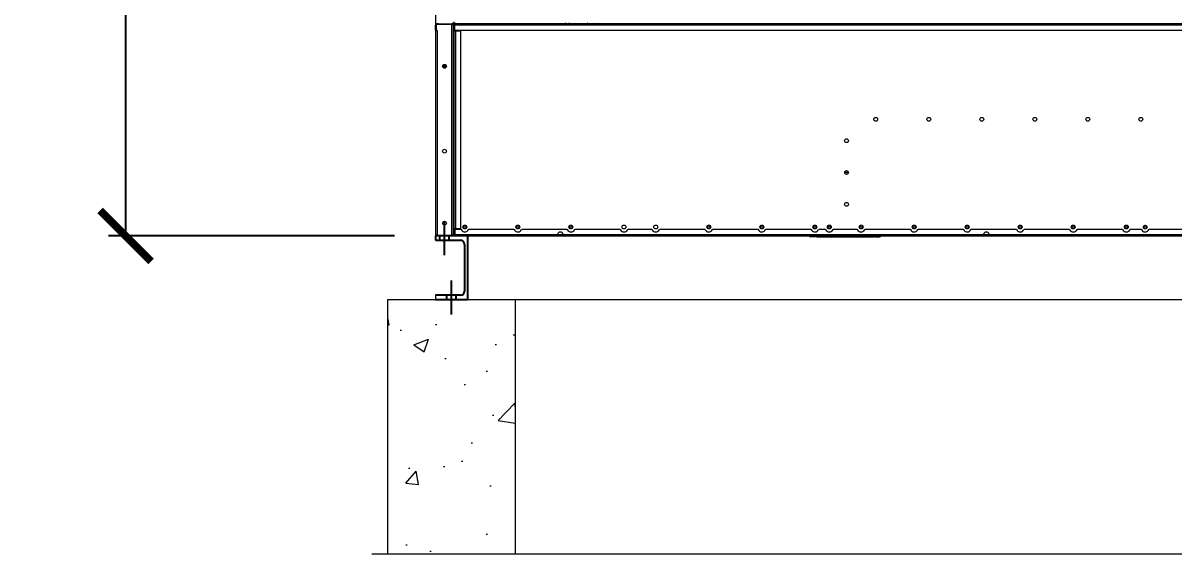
# Model space of a CAD drawing. Header units: millimetres. Extents: x 2408 to 34521, y 2746 to 25454.
# Drawn here: x 22067 to 24780, y 9804 to 11056 of the extents above; entities that cross this region are included whole.
import ezdxf

# ---------------------------------------------------------------- set-up
doc = ezdxf.new("R2010")
doc.units = ezdxf.units.MM
doc.linetypes.add('CENTERX2', pattern=[4, 2.5, -0.5, 0.5, -0.5])
doc.layers.add('냉각탑_dim', color=1, linetype='Continuous')
doc.layers.add('냉각탑_기초', color=23, linetype='Continuous')
doc.styles.add('HY울릉도L', font='')
doc.styles.get('HY울릉도L').set_extended_font_data('HY울릉도L')
doc.dimstyles.new('성지DIM', dxfattribs={"dimtxt": 3.5, "dimasz": 3, "dimexe": 1, "dimexo": 2.5, "dimgap": 2, "dimtad": 1, "dimdec": 0, "dimzin": 3, "dimdsep": 46, "dimtxsty": 'HY울릉도L', "dimblk": 'ARCHTICK', "dimcen": -2, "dimclrd": 256, "dimclre": 256, "dimclrt": 7, "dimadec": 0, "dimazin": 0, "dimtfac": 1, "dimtdec": 0, "dimtofl": 0, "dimtmove": 0, "dimatfit": 3, "dimfxl": 1, "dimtolj": 1, "dimtzin": 0, "dimlwe": -1, "dimarcsym": 0})

# ---------------------------------------------------------------- blocks, each defined once
blk = doc.blocks.new('_ArchTick')
at = {"color": 0, "linetype": 'ByBlock', "const_width": 0.15}
blk.add_lwpolyline([(-0.5, -0.5), (0.5, 0.5)], dxfattribs=at)
blk = doc.blocks.new('*D281')
at = {"layer": 'Defpoints', "color": 0, "transparency": 16777216}
for p in [(23042.5, 14153.9), (22308.6, 10553.9), (23042.5, 10553.9)]:
    blk.add_point(p, dxfattribs=at)
at = {"layer": '냉각탑_dim', "transparency": 16777216}
for p, q in [((22942.5, 14153.9), (22268.6, 14153.9)), ((22942.5, 10553.9), (22268.6, 10553.9))]:
    blk.add_line(p, q, dxfattribs=at)
at = {"layer": '냉각탑_dim', "lineweight": -2, "transparency": 16777216}
blk.add_line((22308.6, 14153.9), (22308.6, 10553.9), dxfattribs=at)
at = {"layer": '냉각탑_dim', "lineweight": -2, "transparency": 16777216, "xscale": 120, "yscale": 120, "zscale": 120}
for p, rotation in [((22308.6, 14153.9), 90), ((22308.6, 10553.9), 270)]:
    blk.add_blockref('_ArchTick', p, dxfattribs=dict(at, rotation=rotation))
at = {"layer": '냉각탑_dim', "color": 7, "transparency": 16777216, "insert": (22158.6, 12353.9), "char_height": 140, "attachment_point": 5, "rotation": 90, "style": 'HY울릉도L'}
blk.add_mtext('\\A1;3600', dxfattribs=at)
blk = doc.blocks.new('2')
at = {"color": 7, "lineweight": 20, "ltscale": 0.44375}
blk.add_line((23039.1, 12020.1), (23039.1, 10955.1), dxfattribs=at)
at = {"color": 7, "lineweight": 20, "ltscale": 0.004833}
for p, q in [((23039.1, 11038.9), (23039.1, 11050.5)), ((23084.8, 11038.9), (23084.8, 11050.5)), ((23098.1, 11036.9), (23086.5, 11036.9)), ((23084.8, 10568.9), (23084.8, 10557.3)), ((23098.1, 10570.9), (23086.5, 10570.9)), ((23934.6, 10551.9), (23923, 10551.9)), ((24074.6, 10551.9), (24086.2, 10551.9))]:
    blk.add_line(p, q, dxfattribs=at)
at = {"color": 7, "lineweight": 20, "ltscale": 0.000958937}
blk.add_line((23041.1, 11053.6), (23041.1, 11055.9), dxfattribs=at)
at = {"color": 7, "lineweight": 20, "ltscale": 0.005875}
for p, q in [((23041.1, 11038.1), (23041.1, 11052.2)), ((23083.1, 11051), (23083.1, 11036.9)), ((23083.1, 10570.9), (23083.1, 10556.8))]:
    blk.add_line(p, q, dxfattribs=at)
at = {"color": 7, "lineweight": 20, "ltscale": 0.01525}
for p, q in [((23077.7, 11052.2), (23041.1, 11052.2)), ((23077.7, 10553.9), (23041.1, 10553.9))]:
    blk.add_line(p, q, dxfattribs=at)
at = {"color": 7, "lineweight": 20, "ltscale": 0.014667}
for p, q in [((23042.5, 11053.9), (23077.7, 11053.9)), ((23042.5, 10555.6), (23077.7, 10555.6))]:
    blk.add_line(p, q, dxfattribs=at)
at = {"color": 7, "lineweight": 20, "ltscale": 0.000834157}
blk.add_line((23044.5, 11053.9), (23044.5, 11055.9), dxfattribs=at)
at = {"color": 7, "lineweight": 20, "ltscale": 0.000708334}
blk.add_line((23077.7, 11052.2), (23077.7, 11053.9), dxfattribs=at)
at = {"color": 7, "lineweight": 20, "ltscale": 0.001131}
for p, q in [((23080.4, 11052.2), (23077.7, 11052.2)), ((23080.4, 10555.6), (23077.7, 10555.6))]:
    blk.add_line(p, q, dxfattribs=at)
at = {"color": 7, "lineweight": 20, "ltscale": 0.206917}
blk.add_line((23077.7, 10555.6), (23077.7, 11052.2), dxfattribs=at)
at = {"color": 7, "lineweight": 20, "ltscale": 0.000414935}
for p, q in [((23079.4, 11052.2), (23080.1, 11052.9)), ((23082.1, 10706.9), (23081.4, 10707.6)), ((23079.4, 10555.6), (23080.1, 10554.9))]:
    blk.add_line(p, q, dxfattribs=at)
at = {"color": 7, "lineweight": 20, "ltscale": 0.00126}
blk.add_line((23079.7, 11053.3), (23079.7, 11056.3), dxfattribs=at)
at = {"color": 7, "lineweight": 20, "ltscale": 2.54818e-05}
blk.add_line((23081.1, 11050.6), (23081.1, 11050.5), dxfattribs=at)
at = {"color": 7, "lineweight": 20, "ltscale": 0.2055}
blk.add_line((23081.1, 10557.3), (23081.1, 11050.5), dxfattribs=at)
at = {"color": 7, "lineweight": 20, "ltscale": 0.002815}
blk.add_line((23083.1, 11051.9), (23083.1, 11058.7), dxfattribs=at)
at = {"color": 7, "lineweight": 20, "ltscale": 0.000708333}
for p, q in [((23084.8, 11051.9), (23083.1, 11051.9)), ((23084.8, 11051), (23083.1, 11051)), ((23041.1, 10555.6), (23041.1, 10553.9)), ((23077.7, 10555.6), (23077.7, 10553.9)), ((23084.8, 10556.8), (23083.1, 10556.8)), ((23084.8, 10555.9), (23083.1, 10555.9))]:
    blk.add_line(p, q, dxfattribs=at)
at = {"color": 7, "lineweight": 20, "ltscale": 0.000375}
for p, q in [((23083.1, 11051), (23083.1, 11051.9)), ((23083.1, 10556.8), (23083.1, 10555.9))]:
    blk.add_line(p, q, dxfattribs=at)
at = {"color": 7, "lineweight": 20}
for p, q in [((27193.4, 11053.9), (23084.8, 11053.9)), ((27193.4, 11050.5), (23084.8, 11050.5)), ((23907.6, 11038.9), (25856.6, 11038.9)), ((23116.7, 10553.9), (27161.5, 10553.9))]:
    blk.add_line(p, q, dxfattribs=at)
at = {"color": 7, "lineweight": 20, "ltscale": 0.001417}
for p, q in [((23084.8, 11053.9), (23084.8, 11050.5)), ((23086.5, 11036.9), (23083.1, 11036.9)), ((23042.5, 10555.6), (23039.1, 10555.6)), ((23086.5, 10570.9), (23083.1, 10570.9)), ((23084.8, 10553.9), (23084.8, 10557.3))]:
    blk.add_line(p, q, dxfattribs=at)
at = {"color": 7, "lineweight": 20, "ltscale": 0.000881921}
blk.add_line((23085.1, 11053.9), (23085.1, 11056), dxfattribs=at)
at = {"color": 7, "lineweight": 20, "ltscale": 0.000833333}
for p, q in [((23086.5, 11055.9), (23086.5, 11053.9)), ((23113.1, 11053.9), (23113.1, 11055.9)), ((23041.1, 11038.9), (23039.1, 11038.9)), ((23041.1, 11038.1), (23039.1, 11038.1)), ((23039.1, 11038.1), (23041.1, 11038.1)), ((23085.1, 11036.9), (23083.1, 11036.9)), ((23085.1, 11036.9), (23085.1, 11038.9)), ((23086.5, 11038.9), (23086.5, 11036.9)), ((23083.1, 10700.7), (23081.1, 10700.7)), ((23083.1, 10698.9), (23081.1, 10698.9)), ((23086.5, 10570.9), (23086.5, 10568.9)), ((23326.4, 10555.9), (23326.4, 10553.9)), ((23339.9, 10555.9), (23339.9, 10553.9)), ((23934.6, 10551.9), (23934.6, 10553.9)), ((24074.6, 10551.9), (24074.6, 10553.9)), ((24330.4, 10555.9), (24330.4, 10553.9)), ((24343.9, 10555.9), (24343.9, 10553.9))]:
    blk.add_line(p, q, dxfattribs=at)
at = {"color": 7, "lineweight": 20, "ltscale": 0.00083243}
for p, q in [((23281.9, 11053.9), (23281.9, 11055.9)), ((23282, 11053.9), (23282, 11055.9)), ((23287.2, 11053.9), (23287.2, 11055.9))]:
    blk.add_line(p, q, dxfattribs=at)
at = {"color": 7, "lineweight": 20, "ltscale": 0.00121}
for p, q in [((23346, 11055.9), (23343.9, 11053.9)), ((23347.3, 11055.9), (23345.2, 11053.9)), ((23354.8, 11055.9), (23352.7, 11053.9)), ((23367, 11053.9), (23369.1, 11055.9)), ((23398.1, 11055.9), (23396, 11053.9)), ((23410.2, 11053.9), (23412.3, 11055.9)), ((23417.8, 11053.9), (23419.9, 11055.9))]:
    blk.add_line(p, q, dxfattribs=at)
at = {"color": 7, "lineweight": 20, "ltscale": 0.000832431}
for p, q in [((24529.4, 11053.9), (24529.4, 11055.9)), ((24532.2, 11053.9), (24532.2, 11055.9))]:
    blk.add_line(p, q, dxfattribs=at)
at = {"color": 7, "lineweight": 20, "ltscale": 0.000833334}
for p, q in [((24569.4, 11055.9), (24569.4, 11053.9)), ((23085.1, 10568.9), (23085.1, 10570.9))]:
    blk.add_line(p, q, dxfattribs=at)
at = {"color": 7, "lineweight": 20, "ltscale": 0.201042}
for p, q in [((23039.1, 11038.1), (23039.1, 10555.6)), ((23042.5, 11038.1), (23042.5, 10555.6))]:
    blk.add_line(p, q, dxfattribs=at)
at = {"color": 7, "lineweight": 20, "ltscale": 0.000583333}
blk.add_line((23042.5, 11038.1), (23041.1, 11038.1), dxfattribs=at)
at = {"color": 7, "lineweight": 20, "ltscale": 0.194167}
for p, q in [((23083.1, 10570.9), (23083.1, 11036.9)), ((23086.5, 10570.9), (23086.5, 11036.9)), ((23098.1, 11036.9), (23098.1, 10570.9))]:
    blk.add_line(p, q, dxfattribs=at)
at = {"color": 7, "lineweight": 20, "ltscale": 0.307}
blk.add_line((23084.8, 11038.9), (23907.6, 11038.9), dxfattribs=at)
at = {"color": 7, "lineweight": 20, "ltscale": 0.003735}
blk.add_line((23064.6, 10953.5), (23055.6, 10953.5), dxfattribs=at)
at = {"color": 7, "lineweight": 20, "ltscale": 0.003614}
blk.add_line((23055.8, 10955.1), (23064.5, 10955.1), dxfattribs=at)
at = {"color": 7, "lineweight": 20, "ltscale": 0.003172}
blk.add_line((23063.9, 10951.5), (23056.3, 10951.5), dxfattribs=at)
at = {"color": 7, "lineweight": 20, "ltscale": 0.001718}
blk.add_line((23058.1, 10949.9), (23062.2, 10949.9), dxfattribs=at)
at = {"color": 7, "lineweight": 20, "ltscale": 0.053167}
blk.add_line((23081.1, 10768.7), (23081.1, 10896.3), dxfattribs=at)
at = {"color": 7, "lineweight": 20, "ltscale": 0.000833118}
blk.add_line((23081.1, 10896.3), (23083.1, 10896.3), dxfattribs=at)
at = {"color": 7, "lineweight": 20, "ltscale": 0.000833254}
blk.add_line((23083.1, 10768.7), (23081.1, 10768.7), dxfattribs=at)
at = {"color": 7, "lineweight": 20, "ltscale": 0.000547189}
blk.add_line((23082.4, 10707.6), (23081.1, 10707.6), dxfattribs=at)
at = {"color": 7, "lineweight": 20, "ltscale": 0.000834193}
blk.add_line((23081.1, 10703.9), (23083.1, 10703.9), dxfattribs=at)
at = {"color": 7, "lineweight": 20, "ltscale": 0.000832799}
blk.add_line((23081.1, 10698.9), (23083.1, 10698.9), dxfattribs=at)
at = {"color": 7, "lineweight": 20, "ltscale": 0.003726}
blk.add_line((24003.2, 10703.9), (24012.1, 10703.9), dxfattribs=at)
at = {"color": 7, "lineweight": 20, "ltscale": 0.002875}
blk.add_line((24004.2, 10700.5), (24011.1, 10700.5), dxfattribs=at)
at = {"color": 1, "linetype": 'CENTERX2', "ltscale": 50}
for p, q in [((23060.1, 10508.9), (23060.1, 10588.9)), ((23076.6, 10368.9), (23076.6, 10448.9))]:
    blk.add_line(p, q, dxfattribs=at)
at = {"lineweight": 20}
blk.add_line((23112.1, 10553.9), (23039.1, 10553.9), dxfattribs=at)
at = {"color": 7, "lineweight": 25, "ltscale": 0.008333}
blk.add_line((23039.1, 10553.9), (23039.1, 10543.9), dxfattribs=at)
at = {"color": 7, "lineweight": 25, "ltscale": 0.125}
for p, q in [((23114.1, 10553.9), (23039.1, 10553.9)), ((23039.1, 10403.9), (23114.1, 10403.9))]:
    blk.add_line(p, q, dxfattribs=at)
at = {"color": 7, "lineweight": 20, "ltscale": 0.280701}
blk.add_line((23040.5, 10553.9), (23075.7, 10553.9), dxfattribs=at)
for p, q in [((23049.1, 10543.9), (23049.1, 10553.9)), ((23071.1, 10543.9), (23071.1, 10553.9)), ((23065.6, 10403.9), (23065.6, 10413.9)), ((23087.6, 10403.9), (23087.6, 10413.9))]:
    blk.add_line(p, q)
at = {"color": 7, "lineweight": 20, "ltscale": 0.002932}
blk.add_line((23077.8, 10553.9), (23084.8, 10553.9), dxfattribs=at)
at = {"color": 7, "lineweight": 20, "ltscale": 0.000834328}
blk.add_line((23081.1, 10558.9), (23083.1, 10558.9), dxfattribs=at)
at = {"color": 7, "lineweight": 20, "ltscale": 2.38284e-05}
blk.add_line((23081.1, 10557.3), (23081.1, 10557.3), dxfattribs=at)
at = {"color": 7, "lineweight": 20, "ltscale": 0.000837638}
blk.add_line((23083.1, 10557.1), (23081.1, 10557.1), dxfattribs=at)
at = {"color": 7, "lineweight": 20, "ltscale": 0.000128159}
blk.add_line((23083.4, 10570.9), (23083.1, 10570.9), dxfattribs=at)
at = {"color": 7, "lineweight": 20, "ltscale": 0.005987}
blk.add_line((23099.2, 10568.9), (23084.8, 10568.9), dxfattribs=at)
at = {"color": 7, "lineweight": 20, "ltscale": 0.100609}
blk.add_line((23084.8, 10557.3), (23326.3, 10557.3), dxfattribs=at)
at = {"color": 7, "lineweight": 20, "ltscale": 0.100651}
blk.add_line((23084.8, 10553.9), (23326.4, 10553.9), dxfattribs=at)
at = {"color": 7, "lineweight": 20, "ltscale": 0.004083}
blk.add_line((23106.9, 10553.9), (23116.7, 10553.9), dxfattribs=at)
at = {"ltscale": 25}
blk.add_line((23114.1, 10553.9), (23114.1, 10403.9), dxfattribs=at)
at = {"color": 7, "lineweight": 20, "ltscale": 0.044641}
for p, q in [((23224.2, 10568.9), (23117.1, 10568.9)), ((23349.2, 10568.9), (23242.1, 10568.9)), ((23474.2, 10568.9), (23367.1, 10568.9)), ((23674.2, 10568.9), (23567.1, 10568.9)), ((23799.2, 10568.9), (23692.1, 10568.9)), ((23924.2, 10568.9), (23817.1, 10568.9)), ((24158.2, 10568.9), (24051.1, 10568.9)), ((24283.2, 10568.9), (24176.1, 10568.9)), ((24408.2, 10568.9), (24301.1, 10568.9)), ((24533.2, 10568.9), (24426.1, 10568.9)), ((24658.2, 10568.9), (24551.1, 10568.9))]:
    blk.add_line(p, q, dxfattribs=at)
at = {"color": 7, "lineweight": 20, "ltscale": 0.005698}
for p, q in [((23326.3, 10557.3), (23340, 10557.3)), ((24330.3, 10557.3), (24344, 10557.3))]:
    blk.add_line(p, q, dxfattribs=at)
at = {"color": 7, "lineweight": 20, "ltscale": 0.005614}
for p, q in [((23326.4, 10555.9), (23339.9, 10555.9)), ((23326.4, 10553.9), (23339.9, 10553.9)), ((24330.4, 10555.9), (24343.9, 10555.9)), ((24330.4, 10553.9), (24343.9, 10553.9))]:
    blk.add_line(p, q, dxfattribs=at)
at = {"color": 7, "lineweight": 20, "ltscale": 0.412719}
blk.add_line((23339.9, 10553.9), (24330.4, 10553.9), dxfattribs=at)
at = {"color": 7, "lineweight": 20, "ltscale": 0.412635}
blk.add_line((23340, 10557.3), (24330.3, 10557.3), dxfattribs=at)
at = {"color": 7, "lineweight": 20, "ltscale": 0.023808}
for p, q in [((23549.2, 10568.9), (23492.1, 10568.9)), ((24033.2, 10568.9), (23976.1, 10568.9))]:
    blk.add_line(p, q, dxfattribs=at)
at = {"color": 7, "lineweight": 20, "ltscale": 0.000833651}
for p, q in [((23936.6, 10551.9), (23936.6, 10553.9)), ((24072.6, 10551.9), (24072.6, 10553.9))]:
    blk.add_line(p, q, dxfattribs=at)
at = {"color": 7, "lineweight": 20, "ltscale": 0.006725}
blk.add_line((23958.2, 10568.9), (23942.1, 10568.9), dxfattribs=at)
at = {"color": 7, "lineweight": 20, "ltscale": 0.17433}
blk.add_line((24343.9, 10553.9), (24762.3, 10553.9), dxfattribs=at)
at = {"color": 7, "lineweight": 20, "ltscale": 0.171731}
blk.add_line((24344, 10557.3), (24922.1, 10557.3), dxfattribs=at)
at = {"color": 7, "lineweight": 20, "ltscale": 0.0111}
blk.add_line((24702.7, 10568.9), (24676.1, 10568.9), dxfattribs=at)
at = {"color": 7, "lineweight": 20, "ltscale": 1.93507e-05}
blk.add_line((24711.6, 10563.4), (24711.6, 10563.4), dxfattribs=at)
at = {"color": 7, "lineweight": 20, "ltscale": 0.007604}
for p, q in [((24738.8, 10568.9), (24720.6, 10568.9)), ((24957.7, 10568.9), (24738.8, 10568.9))]:
    blk.add_line(p, q, dxfattribs=at)
at = {"color": 7, "lineweight": 25, "ltscale": 0.05125}
for p, q in [((23039.1, 10543.9), (23097.6, 10543.9)), ((23097.6, 10413.9), (23039.1, 10413.9))]:
    blk.add_line(p, q, dxfattribs=at)
at = {"color": 7, "lineweight": 25, "ltscale": 0.091667}
blk.add_line((23107.6, 10533.9), (23107.6, 10423.9), dxfattribs=at)
at = {"color": 7, "lineweight": 20, "ltscale": 0.056667}
blk.add_line((23936.6, 10551.9), (24072.6, 10551.9), dxfattribs=at)
at = {"color": 7, "lineweight": 15, "ltscale": 0.0625}
blk.add_line((23039.1, 10413.9), (23039.1, 10403.9), dxfattribs=at)
at = {"lineweight": 5}
blk.add_line((23114.1, 10403.9), (27164.1, 10403.9), dxfattribs=at)
at = {"color": 7, "lineweight": 20}
for centre, radius in [((23060.1, 10953.9), 4.5), ((24076.6, 10828.9), 4.5), ((24201.6, 10828.9), 4.5), ((24326.6, 10828.9), 4.5), ((24451.6, 10828.9), 4.5), ((24576.6, 10828.9), 4.5), ((24701.6, 10828.9), 4.5), ((24007.6, 10778.4), 4.5), ((23060.1, 10753.9), 4.5), ((24007.6, 10703.4), 4.5), ((24007.6, 10628.4), 4.5), ((23060.1, 10583.9), 4.5), ((23108.1, 10574.9), 4.5), ((23108.1, 10574.9), 3), ((23233.1, 10574.9), 4.5), ((23233.1, 10574.9), 3), ((23358.1, 10574.9), 4.5), ((23358.1, 10574.9), 3), ((23483.1, 10574.9), 4.5), ((23558.1, 10574.9), 4.5), ((23683.1, 10574.9), 4.5), ((23683.1, 10574.9), 3), ((23808.1, 10574.9), 4.5), ((23808.1, 10574.9), 3), ((23933.1, 10574.9), 4.5), ((23933.1, 10574.9), 3), ((23967.1, 10574.9), 4.5), ((23967.1, 10574.9), 3), ((24042.1, 10574.9), 4.5), ((24042.1, 10574.9), 3), ((24167.1, 10574.9), 4.5), ((24167.1, 10574.9), 3), ((24292.1, 10574.9), 4.5), ((24292.1, 10574.9), 3), ((24417.1, 10574.9), 4.5), ((24417.1, 10574.9), 3), ((24542.1, 10574.9), 4.5), ((24542.1, 10574.9), 3), ((24667.1, 10574.9), 4.5), ((24667.1, 10574.9), 3), ((24711.6, 10574.4), 4.5), ((24711.6, 10574.9), 3)]:
    blk.add_circle(centre, radius, dxfattribs=at)
for centre, radius, start, end in [((23042.5, 11050.5), 3.4, 90, 180), ((23077.7, 11050.5), 3.4, 0, 90), ((23040.3, 10956.3), 1.2, 180, 180.7349), ((23040.3, 10948.7), 1.2, 179.2651, 180), ((23079.7, 10709.3), 3.4, 294.3157, 359.0524), ((23042.5, 10557.3), 3.4, 210, 245.6841), ((23077.7, 10557.3), 3.4, 270, 0), ((23086.5, 10557.3), 3.4, 204.3161, 239.9997), ((23108.1, 10573.4), 10, 206.7437, 333.2563), ((23233.1, 10573.4), 10, 206.7437, 333.2563), ((23342.7, 10555), 16.6, 171.9124, 179.4428), ((23333.1, 10555.8), 7, 12.3734, 167.6266), ((23323.5, 10555), 16.6, 0.5572, 8.0877), ((23358.1, 10573.4), 10, 206.7437, 333.2563), ((23483.1, 10573.4), 10, 206.7437, 333.2563), ((23558.1, 10573.4), 10, 206.7437, 333.2563), ((23683.1, 10573.4), 10, 206.7437, 333.2563), ((23808.1, 10573.4), 10, 206.7437, 333.2563), ((23923, 10555.3), 3.4, 204.3017, 270), ((23923, 10555.3), 1.4, 268.112, 270), ((23933.1, 10573.4), 10, 206.7437, 333.2563), ((23967.1, 10573.4), 10, 206.7437, 333.2563), ((24042.1, 10573.4), 10, 206.7437, 333.2563), ((24086.2, 10555.3), 3.4, 270, 335.6983), ((24086.2, 10555.3), 1.4, 270, 271.888), ((24167.1, 10573.4), 10, 206.7437, 333.2563), ((24292.1, 10573.4), 10, 206.7437, 333.2563), ((24346.7, 10555), 16.6, 171.9124, 179.4428), ((24337.1, 10555.8), 7, 12.3734, 167.6266), ((24327.5, 10555), 16.6, 0.5572, 8.0877), ((24417.1, 10573.4), 10, 206.7437, 333.2563), ((24542.1, 10573.4), 10, 206.7437, 333.2563), ((24667.1, 10573.4), 10, 206.7437, 333.2563), ((24711.6, 10573.4), 10, 206.7437, 333.2563), ((24711.6, 10573.9), 4.5, 3.185, 176.8155)]:
    blk.add_arc(centre, radius, start, end, dxfattribs=at)
at = {"color": 7, "lineweight": 25}
for centre, start, end in [((23097.6, 10533.9), 0, 90), ((23097.6, 10423.9), 270, 0)]:
    blk.add_arc(centre, 10, start, end, dxfattribs=at)
at = {"color": 7, "lineweight": 20}
for points in [[(23080.4, 11052.2), (23080.7, 11051.9), (23080.9, 11051.6), (23081, 11051.2), (23081.1, 11050.9), (23081.1, 11050.5)], [(23082.4, 10707.6), (23082.7, 10707.9), (23082.9, 10708.3), (23083, 10708.6), (23083.1, 10709), (23083.1, 10709.3)], [(23080.4, 10555.6), (23080.7, 10556), (23080.9, 10556.3), (23081, 10556.6), (23081.1, 10557), (23081.1, 10557.3)], [(23326.4, 10555.9), (23326.3, 10555.9), (23326.3, 10555.9), (23326.2, 10556), (23326.2, 10556), (23326.2, 10556.1)], [(23340.1, 10556.1), (23340.1, 10556), (23340, 10556), (23340, 10555.9), (23339.9, 10555.9), (23339.9, 10555.9)], [(24330.4, 10555.9), (24330.3, 10555.9), (24330.3, 10555.9), (24330.2, 10556), (24330.2, 10556), (24330.2, 10556.1)], [(24344.1, 10556.1), (24344.1, 10556), (24344, 10556), (24344, 10555.9), (24343.9, 10555.9), (24343.9, 10555.9)]]:
    blk.add_open_spline(points, degree=5, dxfattribs=at)
for points, knots in [([(23081.1, 10896.3), (23081.1, 10896.2), (23081.2, 10896.1), (23081.2, 10896), (23081.5, 10895.8), (23082, 10895.5), (23082.3, 10895.4), (23082.7, 10895.3), (23083.1, 10895.1)], [0, 0, 0, 0, 0, 0, 2.033975, 2.033975, 2.033975, 5.485293, 5.485293, 5.485293, 5.485293, 5.485293, 5.485293]), ([(23326.4, 10553.9), (23326.3, 10553.9), (23326.3, 10554), (23326.2, 10554.1), (23326.2, 10554.3), (23326.1, 10554.7), (23326.1, 10554.8), (23326.1, 10555), (23326.1, 10555.2)], [0, 0, 0, 0, 0, 0, 3.009, 3.009, 3.009, 4.870321, 4.870321, 4.870321, 4.870321, 4.870321, 4.870321]), ([(23340.1, 10555.2), (23340.1, 10554.8), (23340.1, 10554.5), (23340.1, 10554.2), (23340, 10554), (23339.9, 10553.9), (23339.9, 10553.9), (23339.9, 10553.9), (23339.9, 10553.9)], [0, 0, 0, 0, 0, 0, 3.956241, 3.956241, 3.956241, 4.866694, 4.866694, 4.866694, 4.866694, 4.866694, 4.866694]), ([(24330.4, 10553.9), (24330.3, 10553.9), (24330.3, 10554), (24330.2, 10554.1), (24330.2, 10554.3), (24330.1, 10554.7), (24330.1, 10554.8), (24330.1, 10555), (24330.1, 10555.2)], [0, 0, 0, 0, 0, 0, 3.009, 3.009, 3.009, 4.870321, 4.870321, 4.870321, 4.870321, 4.870321, 4.870321]), ([(24344.1, 10555.2), (24344.1, 10554.8), (24344.1, 10554.5), (24344.1, 10554.2), (24344, 10554), (24343.9, 10553.9), (24343.9, 10553.9), (24343.9, 10553.9), (24343.9, 10553.9)], [0, 0, 0, 0, 0, 0, 3.956241, 3.956241, 3.956241, 4.866694, 4.866694, 4.866694, 4.866694, 4.866694, 4.866694])]:
    blk.add_open_spline(points, degree=5, knots=knots, dxfattribs=at)

msp = doc.modelspace()

# ---------------------------------------------------------------- hatches: boundary and pattern name
at = {"layer": '냉각탑_기초', "lineweight": 20, "ltscale": 30}
h = msp.add_hatch(dxfattribs=at)
h.set_pattern_fill('AR-CONC', color=256, scale=50, style=0)
h.set_pattern_definition([(50, (8298.1, -6137.4), (358.63, -31.376), [37.5, -412.5]), (355, (8298.1, -6137.4), (-69.3757, 376.096), [30, -330]), (100.4514, (8328, -6140), (289.2547, 344.72), [31.87, -350.571]), (46.1842, (8298.1, -6037.4), (533.6205, -82.7595), [56.25, -618.75]), (96.6356, (8342.57, -6044.3), (467.331, 487.059), [47.805, -525.856]), (351.1842, (8298.1, -6037.4), (467.331, 487.059), [45, -495]), (21, (8348.1, -6062.4), (298.4535, -201.3094), [37.5, -412.5]), (326, (8348.1, -6062.4), (121.6577, 362.575), [30, -330]), (71.4514, (8372.97, -6079.17), (420.1113, 161.265), [31.87, -350.571]), (37.5, (8298.1, -6137.4), (6.0799, 166.4469), [0, -326, 0, -335, 0, -331.25]), (7.5, (8298.1, -6137.4), (131.5348, 197.2059), [0, -191, 0, -318.5, 0, -126.25]), (327.5, (8186.6, -6137.4), (266.9112, -11.2774), [0, -125, 0, -390, 0, -517.5]), (317.5, (8136.6, -6137.4), (291.593, 50.0525), [0, -162.5, 0, -259, 0, -367.5])])
h.paths.add_polyline_path([(23226.6, 10403.9), (22926.6, 10403.9), (22926.6, 9803.9), (23226.6, 9803.9)])

# ---------------------------------------------------------------- linework, layer by layer
msp.add_line((22889.1, 9803.9), (27389.1, 9803.9), dxfattribs=at)
at = {"layer": '냉각탑_기초', "lineweight": 20, "ltscale": 30, "elevation": 0}
msp.add_lwpolyline([(22926.6, 9803.9), (22926.6, 10403.9), (23226.6, 10403.9), (23226.6, 9803.9)], dxfattribs=at)

# ---------------------------------------------------------------- block references
msp.add_blockref('2', (0, 0))

# ---------------------------------------------------------------- dimensions: what is measured, and where the dimension line sits
at = {"layer": '냉각탑_dim'}
dim = msp.add_linear_dim(base=(22308.6, 10553.9), p1=(23042.5, 14153.9), p2=(23042.5, 10553.9), angle=90, dimstyle='성지DIM', override={"dimscale": 40}, dxfattribs=at)
dim.commit()
dim.dimension.update_dxf_attribs({"geometry": '*D281', "text_midpoint": (22158.6, 12353.9)})

doc.saveas('drawing.dxf')
